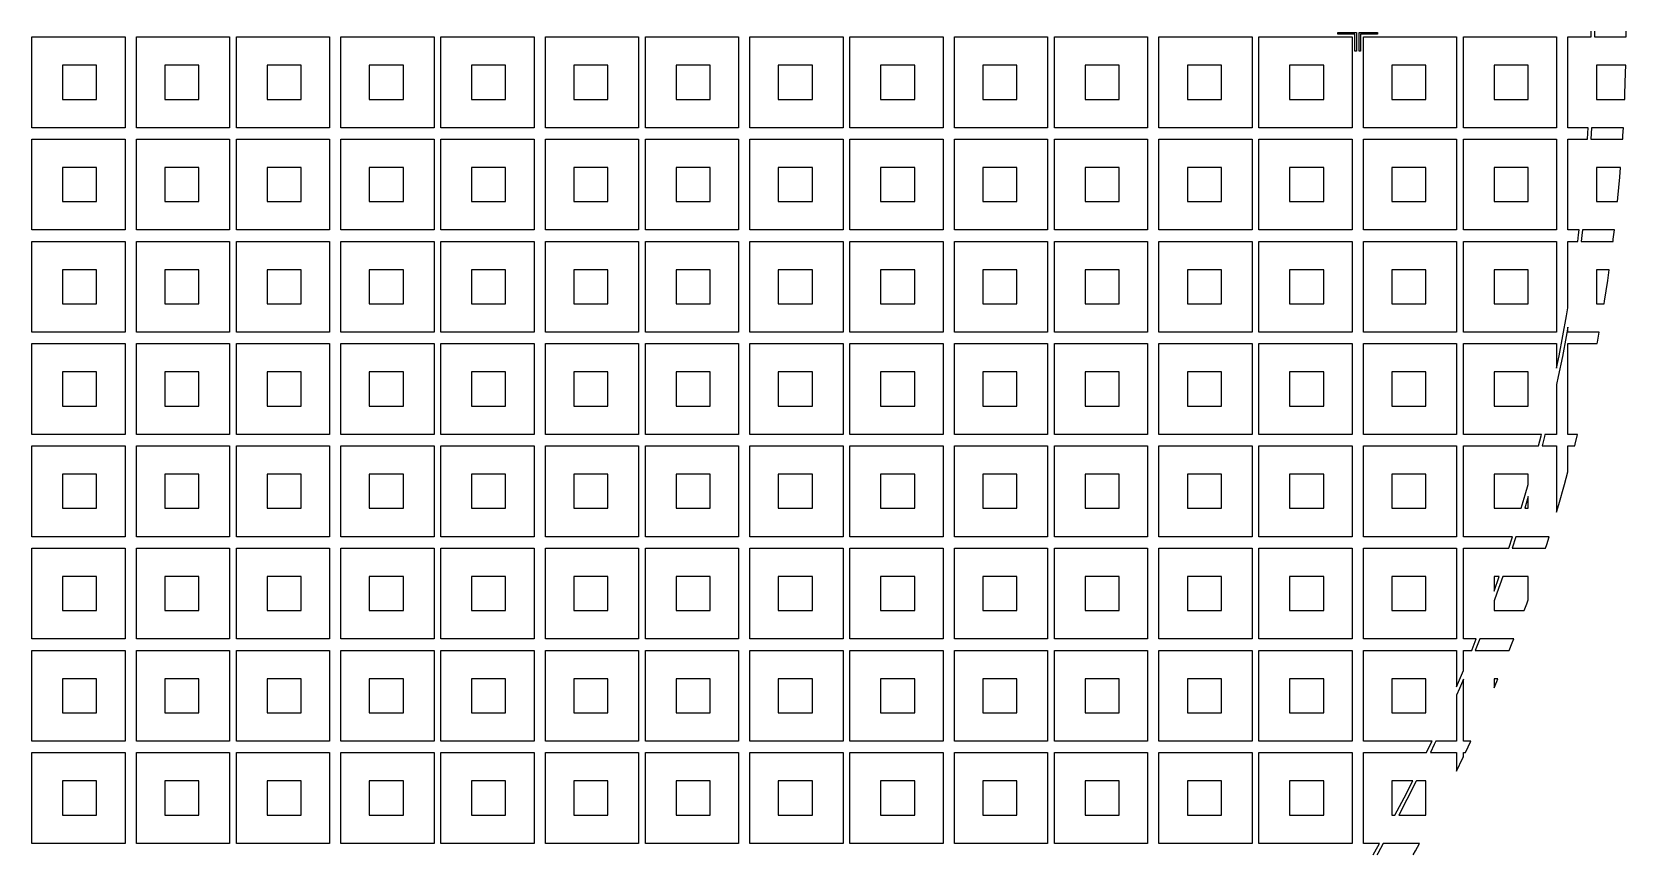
# Model space of a CAD drawing. Extents: x 40 to 187, y -3 to 150.
# Drawn here: x 115.2 to 186.9, y 36.6 to 73.6 of the extents above; entities that cross this region are included whole.
import ezdxf

# ---------------------------------------------------------------- set-up
doc = ezdxf.new("R2010")
doc.units = 0

msp = doc.modelspace()

# ---------------------------------------------------------------- linework, layer by layer
for p, q in [((115.196, 69.2811), (115.196, 73.3715)), ((115.196, 73.3715), (119.389, 73.3715)), ((119.389, 73.3715), (119.389, 69.2811)), ((119.9, 69.2811), (119.9, 73.3715)), ((119.9, 73.3715), (124.093, 73.3715)), ((124.093, 73.3715), (124.093, 69.2811)), ((124.399, 69.2811), (124.399, 73.3715)), ((124.399, 73.3715), (128.592, 73.3715)), ((128.592, 73.3715), (128.592, 69.2811)), ((129.103, 69.2811), (129.103, 73.3715)), ((129.103, 73.3715), (133.296, 73.3715)), ((133.296, 73.3715), (133.296, 69.2811)), ((133.603, 69.2811), (133.603, 73.3715)), ((133.603, 73.3715), (137.795, 73.3715)), ((137.795, 73.3715), (137.795, 69.2811)), ((138.307, 69.2811), (138.307, 73.3715)), ((138.307, 73.3715), (142.499, 73.3715)), ((142.499, 73.3715), (142.499, 69.2811)), ((142.806, 69.2811), (142.806, 73.3715)), ((142.806, 73.3715), (146.999, 73.3715)), ((146.999, 73.3715), (146.999, 69.2811)), ((147.51, 69.2811), (147.51, 73.3715)), ((147.51, 73.3715), (151.703, 73.3715)), ((151.703, 73.3715), (151.703, 69.2811)), ((152.009, 69.2811), (152.009, 73.3715)), ((152.009, 73.3715), (156.202, 73.3715)), ((156.202, 73.3715), (156.202, 69.2811)), ((156.713, 69.2811), (156.713, 73.3715)), ((156.713, 73.3715), (160.906, 73.3715)), ((160.906, 73.3715), (160.906, 69.2811)), ((161.213, 69.2811), (161.213, 73.3715)), ((161.213, 73.3715), (165.406, 73.3715)), ((165.406, 73.3715), (165.406, 69.2811)), ((165.917, 69.2811), (165.917, 73.3715)), ((165.917, 73.3715), (170.11, 73.3715)), ((170.11, 73.3715), (170.11, 69.2811)), ((170.416, 69.2811), (170.416, 73.3715)), ((170.416, 73.3715), (174.609, 73.3715)), ((173.97, 73.4994), (173.97, 73.5633)), ((173.97, 73.5633), (174.801, 73.5633)), ((174.737, 73.4994), (173.97, 73.4994)), ((174.609, 73.3715), (174.609, 69.2811)), ((174.737, 72.7324), (174.737, 73.4994)), ((174.801, 73.5633), (174.801, 72.7324)), ((174.928, 72.7324), (174.928, 73.5633)), ((174.928, 73.5633), (175.759, 73.5633)), ((175.759, 73.4994), (174.992, 73.4994)), ((174.992, 73.4994), (174.992, 72.7324)), ((175.12, 69.2811), (175.12, 73.3715)), ((175.12, 73.3715), (179.313, 73.3715)), ((175.759, 73.5633), (175.759, 73.4994)), ((179.313, 73.3715), (179.313, 69.2811)), ((179.62, 69.2811), (179.62, 73.3715)), ((179.62, 73.3715), (183.812, 73.3715)), ((183.812, 73.3715), (183.812, 69.2811)), ((184.324, 69.2811), (184.324, 73.3715)), ((184.324, 73.3715), (185.364, 73.3715)), ((185.364, 73.3715), (185.366, 73.6272)), ((185.516, 73.6272), (185.514, 73.3715)), ((185.514, 73.3715), (186.939, 73.3715)), ((186.939, 73.3715), (186.941, 73.6272)), ((174.801, 72.7324), (174.737, 72.7324)), ((174.992, 72.7324), (174.928, 72.7324)), ((118.11, 72.0933), (116.576, 72.0933)), ((116.576, 72.0933), (116.576, 70.5594)), ((118.11, 70.5594), (118.11, 72.0933)), ((122.712, 72.0933), (121.178, 72.0933)), ((121.178, 72.0933), (121.178, 70.5594)), ((122.712, 70.5594), (122.712, 72.0933)), ((127.314, 72.0933), (125.78, 72.0933)), ((125.78, 72.0933), (125.78, 70.5594)), ((127.314, 70.5594), (127.314, 72.0933)), ((131.915, 72.0933), (130.381, 72.0933)), ((130.381, 72.0933), (130.381, 70.5594)), ((131.915, 70.5594), (131.915, 72.0933)), ((136.517, 72.0933), (134.983, 72.0933)), ((134.983, 72.0933), (134.983, 70.5594)), ((136.517, 70.5594), (136.517, 72.0933)), ((141.119, 72.0933), (139.585, 72.0933)), ((139.585, 72.0933), (139.585, 70.5594)), ((141.119, 70.5594), (141.119, 72.0933)), ((145.72, 72.0933), (144.187, 72.0933)), ((144.187, 72.0933), (144.187, 70.5594)), ((145.72, 70.5594), (145.72, 72.0933)), ((150.322, 72.0933), (148.788, 72.0933)), ((148.788, 72.0933), (148.788, 70.5594)), ((150.322, 70.5594), (150.322, 72.0933)), ((154.924, 72.0933), (153.39, 72.0933)), ((153.39, 72.0933), (153.39, 70.5594)), ((154.924, 70.5594), (154.924, 72.0933)), ((159.526, 72.0933), (157.992, 72.0933)), ((157.992, 72.0933), (157.992, 70.5594)), ((159.526, 70.5594), (159.526, 72.0933)), ((164.127, 72.0933), (162.593, 72.0933)), ((162.593, 72.0933), (162.593, 70.5594)), ((164.127, 70.5594), (164.127, 72.0933)), ((168.729, 72.0933), (167.195, 72.0933)), ((167.195, 72.0933), (167.195, 70.5594)), ((168.729, 70.5594), (168.729, 72.0933)), ((173.331, 72.0933), (171.797, 72.0933)), ((171.797, 72.0933), (171.797, 70.5594)), ((173.331, 70.5594), (173.331, 72.0933)), ((177.932, 72.0933), (176.398, 72.0933)), ((176.398, 72.0933), (176.398, 70.5594)), ((177.932, 70.5594), (177.932, 72.0933)), ((182.534, 72.0933), (181, 72.0933)), ((181, 72.0933), (181, 70.5594)), ((182.534, 70.5594), (182.534, 72.0933)), ((186.924, 72.0933), (185.602, 72.0933)), ((185.602, 72.0933), (185.602, 70.5594)), ((186.889, 70.8114), (186.918, 71.7498)), ((186.918, 71.7498), (186.924, 72.0933)), ((116.576, 70.5594), (118.11, 70.5594)), ((121.178, 70.5594), (122.712, 70.5594)), ((125.78, 70.5594), (127.314, 70.5594)), ((130.381, 70.5594), (131.915, 70.5594)), ((134.983, 70.5594), (136.517, 70.5594)), ((139.585, 70.5594), (141.119, 70.5594)), ((144.187, 70.5594), (145.72, 70.5594)), ((148.788, 70.5594), (150.322, 70.5594)), ((153.39, 70.5594), (154.924, 70.5594)), ((157.992, 70.5594), (159.526, 70.5594)), ((162.593, 70.5594), (164.127, 70.5594)), ((167.195, 70.5594), (168.729, 70.5594)), ((171.797, 70.5594), (173.331, 70.5594)), ((176.398, 70.5594), (177.932, 70.5594)), ((181, 70.5594), (182.534, 70.5594)), ((185.602, 70.5594), (186.878, 70.5594)), ((186.878, 70.5594), (186.889, 70.8114)), ((119.389, 69.2811), (115.196, 69.2811)), ((124.093, 69.2811), (119.9, 69.2811)), ((128.592, 69.2811), (124.399, 69.2811)), ((133.296, 69.2811), (129.103, 69.2811)), ((137.795, 69.2811), (133.603, 69.2811)), ((142.499, 69.2811), (138.307, 69.2811)), ((146.999, 69.2811), (142.806, 69.2811)), ((151.703, 69.2811), (147.51, 69.2811)), ((156.202, 69.2811), (152.009, 69.2811)), ((160.906, 69.2811), (156.713, 69.2811)), ((165.406, 69.2811), (161.213, 69.2811)), ((170.11, 69.2811), (165.917, 69.2811)), ((174.609, 69.2811), (170.416, 69.2811)), ((179.313, 69.2811), (175.12, 69.2811)), ((183.812, 69.2811), (179.62, 69.2811)), ((185.239, 69.2811), (184.324, 69.2811)), ((185.207, 68.7698), (185.225, 69.0327)), ((185.225, 69.0327), (185.239, 69.2811)), ((185.375, 69.0235), (185.357, 68.7698)), ((185.389, 69.2811), (185.375, 69.0235)), ((186.816, 69.2811), (185.389, 69.2811)), ((186.786, 68.7698), (186.797, 68.9362)), ((186.797, 68.9362), (186.816, 69.2811)), ((115.196, 64.6794), (115.196, 68.7698)), ((115.196, 68.7698), (119.389, 68.7698)), ((119.389, 68.7698), (119.389, 64.6794)), ((119.9, 64.6794), (119.9, 68.7698)), ((119.9, 68.7698), (124.093, 68.7698)), ((124.093, 68.7698), (124.093, 64.6794)), ((124.399, 64.6794), (124.399, 68.7698)), ((124.399, 68.7698), (128.592, 68.7698)), ((128.592, 68.7698), (128.592, 64.6794)), ((129.103, 64.6794), (129.103, 68.7698)), ((129.103, 68.7698), (133.296, 68.7698)), ((133.296, 68.7698), (133.296, 64.6794)), ((133.603, 64.6794), (133.603, 68.7698)), ((133.603, 68.7698), (137.795, 68.7698)), ((137.795, 68.7698), (137.795, 64.6794)), ((138.307, 64.6794), (138.307, 68.7698)), ((138.307, 68.7698), (142.499, 68.7698)), ((142.499, 68.7698), (142.499, 64.6794)), ((142.806, 64.6794), (142.806, 68.7698)), ((142.806, 68.7698), (146.999, 68.7698)), ((146.999, 68.7698), (146.999, 64.6794)), ((147.51, 64.6794), (147.51, 68.7698)), ((147.51, 68.7698), (151.703, 68.7698)), ((151.703, 68.7698), (151.703, 64.6794)), ((152.009, 64.6794), (152.009, 68.7698)), ((152.009, 68.7698), (156.202, 68.7698)), ((156.202, 68.7698), (156.202, 64.6794)), ((156.713, 64.6794), (156.713, 68.7698)), ((156.713, 68.7698), (160.906, 68.7698)), ((160.906, 68.7698), (160.906, 64.6794)), ((161.213, 64.6794), (161.213, 68.7698)), ((161.213, 68.7698), (165.406, 68.7698)), ((165.406, 68.7698), (165.406, 64.6794)), ((165.917, 64.6794), (165.917, 68.7698)), ((165.917, 68.7698), (170.11, 68.7698)), ((170.11, 68.7698), (170.11, 64.6794)), ((170.416, 64.6794), (170.416, 68.7698)), ((170.416, 68.7698), (174.609, 68.7698)), ((174.609, 68.7698), (174.609, 64.6794)), ((175.12, 64.6794), (175.12, 68.7698)), ((175.12, 68.7698), (179.313, 68.7698)), ((179.313, 68.7698), (179.313, 64.6794)), ((179.62, 64.6794), (179.62, 68.7698)), ((179.62, 68.7698), (183.812, 68.7698)), ((183.812, 68.7698), (183.812, 64.6794)), ((184.324, 64.6794), (184.324, 68.7698)), ((184.324, 68.7698), (185.207, 68.7698)), ((185.357, 68.7698), (186.786, 68.7698)), ((118.11, 67.4916), (116.576, 67.4916)), ((116.576, 67.4916), (116.576, 65.9577)), ((118.11, 65.9577), (118.11, 67.4916)), ((122.712, 67.4916), (121.178, 67.4916)), ((121.178, 67.4916), (121.178, 65.9577)), ((122.712, 65.9577), (122.712, 67.4916)), ((127.314, 67.4916), (125.78, 67.4916)), ((125.78, 67.4916), (125.78, 65.9577)), ((127.314, 65.9577), (127.314, 67.4916)), ((131.915, 67.4916), (130.381, 67.4916)), ((130.381, 67.4916), (130.381, 65.9577)), ((131.915, 65.9577), (131.915, 67.4916)), ((136.517, 67.4916), (134.983, 67.4916)), ((134.983, 67.4916), (134.983, 65.9577)), ((136.517, 65.9577), (136.517, 67.4916)), ((141.119, 67.4916), (139.585, 67.4916)), ((139.585, 67.4916), (139.585, 65.9577)), ((141.119, 65.9577), (141.119, 67.4916)), ((145.72, 67.4916), (144.187, 67.4916)), ((144.187, 67.4916), (144.187, 65.9577)), ((145.72, 65.9577), (145.72, 67.4916)), ((150.322, 67.4916), (148.788, 67.4916)), ((148.788, 67.4916), (148.788, 65.9577)), ((150.322, 65.9577), (150.322, 67.4916)), ((154.924, 67.4916), (153.39, 67.4916)), ((153.39, 67.4916), (153.39, 65.9577)), ((154.924, 65.9577), (154.924, 67.4916)), ((159.526, 67.4916), (157.992, 67.4916)), ((157.992, 67.4916), (157.992, 65.9577)), ((159.526, 65.9577), (159.526, 67.4916)), ((164.127, 67.4916), (162.593, 67.4916)), ((162.593, 67.4916), (162.593, 65.9577)), ((164.127, 65.9577), (164.127, 67.4916)), ((168.729, 67.4916), (167.195, 67.4916)), ((167.195, 67.4916), (167.195, 65.9577)), ((168.729, 65.9577), (168.729, 67.4916)), ((173.331, 67.4916), (171.797, 67.4916)), ((171.797, 67.4916), (171.797, 65.9577)), ((173.331, 65.9577), (173.331, 67.4916)), ((177.932, 67.4916), (176.398, 67.4916)), ((176.398, 67.4916), (176.398, 65.9577)), ((177.932, 65.9577), (177.932, 67.4916)), ((182.534, 67.4916), (181, 67.4916)), ((181, 67.4916), (181, 65.9577)), ((182.534, 65.9577), (182.534, 67.4916)), ((186.693, 67.4916), (185.602, 67.4916)), ((185.602, 67.4916), (185.602, 65.9577)), ((186.659, 67.0637), (186.693, 67.4916)), ((186.572, 66.1289), (186.659, 67.0637)), ((186.554, 65.9577), (186.572, 66.1289)), ((116.576, 65.9577), (118.11, 65.9577)), ((121.178, 65.9577), (122.712, 65.9577)), ((125.78, 65.9577), (127.314, 65.9577)), ((130.381, 65.9577), (131.915, 65.9577)), ((134.983, 65.9577), (136.517, 65.9577)), ((139.585, 65.9577), (141.119, 65.9577)), ((144.187, 65.9577), (145.72, 65.9577)), ((148.788, 65.9577), (150.322, 65.9577)), ((153.39, 65.9577), (154.924, 65.9577)), ((157.992, 65.9577), (159.526, 65.9577)), ((162.593, 65.9577), (164.127, 65.9577)), ((167.195, 65.9577), (168.729, 65.9577)), ((171.797, 65.9577), (173.331, 65.9577)), ((176.398, 65.9577), (177.932, 65.9577)), ((181, 65.9577), (182.534, 65.9577)), ((185.602, 65.9577), (186.554, 65.9577)), ((119.389, 64.6794), (115.196, 64.6794)), ((124.093, 64.6794), (119.9, 64.6794)), ((128.592, 64.6794), (124.399, 64.6794)), ((133.296, 64.6794), (129.103, 64.6794)), ((137.795, 64.6794), (133.603, 64.6794)), ((142.499, 64.6794), (138.307, 64.6794)), ((146.999, 64.6794), (142.806, 64.6794)), ((151.703, 64.6794), (147.51, 64.6794)), ((156.202, 64.6794), (152.009, 64.6794)), ((160.906, 64.6794), (156.713, 64.6794)), ((165.406, 64.6794), (161.213, 64.6794)), ((170.11, 64.6794), (165.917, 64.6794)), ((174.609, 64.6794), (170.416, 64.6794)), ((179.313, 64.6794), (175.12, 64.6794)), ((183.812, 64.6794), (179.62, 64.6794)), ((184.829, 64.6794), (184.324, 64.6794)), ((184.802, 64.4556), (184.829, 64.6794)), ((184.98, 64.6794), (184.951, 64.4372)), ((186.414, 64.6794), (184.98, 64.6794)), ((186.365, 64.2628), (186.414, 64.6794)), ((115.196, 60.0777), (115.196, 64.1681)), ((115.196, 64.1681), (119.389, 64.1681)), ((119.389, 64.1681), (119.389, 60.0777)), ((119.9, 60.0777), (119.9, 64.1681)), ((119.9, 64.1681), (124.093, 64.1681)), ((124.093, 64.1681), (124.093, 60.0777)), ((124.399, 60.0777), (124.399, 64.1681)), ((124.399, 64.1681), (128.592, 64.1681)), ((128.592, 64.1681), (128.592, 60.0777)), ((129.103, 60.0777), (129.103, 64.1681)), ((129.103, 64.1681), (133.296, 64.1681)), ((133.296, 64.1681), (133.296, 60.0777)), ((133.603, 60.0777), (133.603, 64.1681)), ((133.603, 64.1681), (137.795, 64.1681)), ((137.795, 64.1681), (137.795, 60.0777)), ((138.307, 60.0777), (138.307, 64.1681)), ((138.307, 64.1681), (142.499, 64.1681)), ((142.499, 64.1681), (142.499, 60.0777)), ((142.806, 60.0777), (142.806, 64.1681)), ((142.806, 64.1681), (146.999, 64.1681)), ((146.999, 64.1681), (146.999, 60.0777)), ((147.51, 60.0777), (147.51, 64.1681)), ((147.51, 64.1681), (151.703, 64.1681)), ((151.703, 64.1681), (151.703, 60.0777)), ((152.009, 60.0777), (152.009, 64.1681)), ((152.009, 64.1681), (156.202, 64.1681)), ((156.202, 64.1681), (156.202, 60.0777)), ((156.713, 60.0777), (156.713, 64.1681)), ((156.713, 64.1681), (160.906, 64.1681)), ((160.906, 64.1681), (160.906, 60.0777)), ((161.213, 60.0777), (161.213, 64.1681)), ((161.213, 64.1681), (165.406, 64.1681)), ((165.406, 64.1681), (165.406, 60.0777)), ((165.917, 60.0777), (165.917, 64.1681)), ((165.917, 64.1681), (170.11, 64.1681)), ((170.11, 64.1681), (170.11, 60.0777)), ((170.416, 60.0777), (170.416, 64.1681)), ((170.416, 64.1681), (174.609, 64.1681)), ((174.609, 64.1681), (174.609, 60.0777)), ((175.12, 60.0777), (175.12, 64.1681)), ((175.12, 64.1681), (179.313, 64.1681)), ((179.313, 64.1681), (179.313, 60.0777)), ((179.62, 60.0777), (179.62, 64.1681)), ((179.62, 64.1681), (183.812, 64.1681)), ((183.812, 64.1681), (183.812, 60.0777)), ((184.324, 61.1822), (184.324, 64.1681)), ((184.324, 64.1681), (184.765, 64.1681)), ((184.765, 64.1681), (184.802, 64.4556)), ((184.951, 64.4372), (184.916, 64.1681)), ((184.916, 64.1681), (186.353, 64.1681)), ((186.353, 64.1681), (186.365, 64.2628)), ((118.11, 62.8899), (116.576, 62.8899)), ((116.576, 62.8899), (116.576, 61.356)), ((118.11, 61.356), (118.11, 62.8899)), ((122.712, 62.8899), (121.178, 62.8899)), ((121.178, 62.8899), (121.178, 61.356)), ((122.712, 61.356), (122.712, 62.8899)), ((127.314, 62.8899), (125.78, 62.8899)), ((125.78, 62.8899), (125.78, 61.356)), ((127.314, 61.356), (127.314, 62.8899)), ((131.915, 62.8899), (130.381, 62.8899)), ((130.381, 62.8899), (130.381, 61.356)), ((131.915, 61.356), (131.915, 62.8899)), ((136.517, 62.8899), (134.983, 62.8899)), ((134.983, 62.8899), (134.983, 61.356)), ((136.517, 61.356), (136.517, 62.8899)), ((141.119, 62.8899), (139.585, 62.8899)), ((139.585, 62.8899), (139.585, 61.356)), ((141.119, 61.356), (141.119, 62.8899)), ((145.72, 62.8899), (144.187, 62.8899)), ((144.187, 62.8899), (144.187, 61.356)), ((145.72, 61.356), (145.72, 62.8899)), ((150.322, 62.8899), (148.788, 62.8899)), ((148.788, 62.8899), (148.788, 61.356)), ((150.322, 61.356), (150.322, 62.8899)), ((154.924, 62.8899), (153.39, 62.8899)), ((153.39, 62.8899), (153.39, 61.356)), ((154.924, 61.356), (154.924, 62.8899)), ((159.526, 62.8899), (157.992, 62.8899)), ((157.992, 62.8899), (157.992, 61.356)), ((159.526, 61.356), (159.526, 62.8899)), ((164.127, 62.8899), (162.593, 62.8899)), ((162.593, 62.8899), (162.593, 61.356)), ((164.127, 61.356), (164.127, 62.8899)), ((168.729, 62.8899), (167.195, 62.8899)), ((167.195, 62.8899), (167.195, 61.356)), ((168.729, 61.356), (168.729, 62.8899)), ((173.331, 62.8899), (171.797, 62.8899)), ((171.797, 62.8899), (171.797, 61.356)), ((173.331, 61.356), (173.331, 62.8899)), ((177.932, 62.8899), (176.398, 62.8899)), ((176.398, 62.8899), (176.398, 61.356)), ((177.932, 61.356), (177.932, 62.8899)), ((182.534, 62.8899), (181, 62.8899)), ((181, 62.8899), (181, 61.356)), ((182.534, 61.356), (182.534, 62.8899)), ((186.182, 62.8899), (185.602, 62.8899)), ((185.602, 62.8899), (185.602, 61.356)), ((186.113, 62.4023), (186.182, 62.8899)), ((185.969, 61.4746), (186.113, 62.4023)), ((116.576, 61.356), (118.11, 61.356)), ((121.178, 61.356), (122.712, 61.356)), ((125.78, 61.356), (127.314, 61.356)), ((130.381, 61.356), (131.915, 61.356)), ((134.983, 61.356), (136.517, 61.356)), ((139.585, 61.356), (141.119, 61.356)), ((144.187, 61.356), (145.72, 61.356)), ((148.788, 61.356), (150.322, 61.356)), ((153.39, 61.356), (154.924, 61.356)), ((157.992, 61.356), (159.526, 61.356)), ((162.593, 61.356), (164.127, 61.356)), ((167.195, 61.356), (168.729, 61.356)), ((171.797, 61.356), (173.331, 61.356)), ((176.398, 61.356), (177.932, 61.356)), ((181, 61.356), (182.534, 61.356)), ((184.263, 60.8179), (184.324, 61.1822)), ((185.602, 61.356), (185.95, 61.356)), ((185.95, 61.356), (185.969, 61.4746)), ((184.1, 59.9129), (184.263, 60.8179)), ((184.324, 60.3092), (184.247, 59.8855)), ((184.324, 60.0777), (184.324, 60.3092)), ((119.389, 60.0777), (115.196, 60.0777)), ((115.196, 55.476), (115.196, 59.5664)), ((115.196, 59.5664), (119.389, 59.5664)), ((119.389, 59.5664), (119.389, 55.476)), ((124.093, 60.0777), (119.9, 60.0777)), ((119.9, 55.476), (119.9, 59.5664)), ((119.9, 59.5664), (124.093, 59.5664)), ((124.093, 59.5664), (124.093, 55.476)), ((128.592, 60.0777), (124.399, 60.0777)), ((124.399, 55.476), (124.399, 59.5664)), ((124.399, 59.5664), (128.592, 59.5664)), ((128.592, 59.5664), (128.592, 55.476)), ((133.296, 60.0777), (129.103, 60.0777)), ((129.103, 55.476), (129.103, 59.5664)), ((129.103, 59.5664), (133.296, 59.5664)), ((133.296, 59.5664), (133.296, 55.476)), ((137.795, 60.0777), (133.603, 60.0777)), ((133.603, 55.476), (133.603, 59.5664)), ((133.603, 59.5664), (137.795, 59.5664)), ((137.795, 59.5664), (137.795, 55.476)), ((142.499, 60.0777), (138.307, 60.0777)), ((138.307, 55.476), (138.307, 59.5664)), ((138.307, 59.5664), (142.499, 59.5664)), ((142.499, 59.5664), (142.499, 55.476)), ((146.999, 60.0777), (142.806, 60.0777)), ((142.806, 55.476), (142.806, 59.5664)), ((142.806, 59.5664), (146.999, 59.5664)), ((146.999, 59.5664), (146.999, 55.476)), ((151.703, 60.0777), (147.51, 60.0777)), ((147.51, 55.476), (147.51, 59.5664)), ((147.51, 59.5664), (151.703, 59.5664)), ((151.703, 59.5664), (151.703, 55.476)), ((156.202, 60.0777), (152.009, 60.0777)), ((152.009, 55.476), (152.009, 59.5664)), ((152.009, 59.5664), (156.202, 59.5664)), ((156.202, 59.5664), (156.202, 55.476)), ((160.906, 60.0777), (156.713, 60.0777)), ((156.713, 55.476), (156.713, 59.5664)), ((156.713, 59.5664), (160.906, 59.5664)), ((160.906, 59.5664), (160.906, 55.476)), ((165.406, 60.0777), (161.213, 60.0777)), ((161.213, 55.476), (161.213, 59.5664)), ((161.213, 59.5664), (165.406, 59.5664)), ((165.406, 59.5664), (165.406, 55.476)), ((170.11, 60.0777), (165.917, 60.0777)), ((165.917, 55.476), (165.917, 59.5664)), ((165.917, 59.5664), (170.11, 59.5664)), ((170.11, 59.5664), (170.11, 55.476)), ((174.609, 60.0777), (170.416, 60.0777)), ((170.416, 55.476), (170.416, 59.5664)), ((170.416, 59.5664), (174.609, 59.5664)), ((174.609, 59.5664), (174.609, 55.476)), ((179.313, 60.0777), (175.12, 60.0777)), ((175.12, 55.476), (175.12, 59.5664)), ((175.12, 59.5664), (179.313, 59.5664)), ((179.313, 59.5664), (179.313, 55.476)), ((183.812, 60.0777), (179.62, 60.0777)), ((179.62, 55.476), (179.62, 59.5664)), ((179.62, 59.5664), (183.812, 59.5664)), ((183.812, 59.5664), (183.812, 58.4558)), ((183.926, 59.0101), (184.1, 59.9129)), ((184.247, 59.8855), (184.073, 58.9808)), ((185.73, 60.0777), (184.324, 60.0777)), ((184.324, 55.476), (184.324, 59.5664)), ((184.324, 59.5664), (185.637, 59.5664)), ((185.637, 59.5664), (185.648, 59.6246)), ((185.648, 59.6246), (185.73, 60.0777)), ((183.812, 58.4558), (183.926, 59.0101)), ((184.073, 58.9808), (183.888, 58.0783)), ((118.11, 58.2882), (116.576, 58.2882)), ((116.576, 58.2882), (116.576, 56.7543)), ((118.11, 56.7543), (118.11, 58.2882)), ((122.712, 58.2882), (121.178, 58.2882)), ((121.178, 58.2882), (121.178, 56.7543)), ((122.712, 56.7543), (122.712, 58.2882)), ((127.314, 58.2882), (125.78, 58.2882)), ((125.78, 58.2882), (125.78, 56.7543)), ((127.314, 56.7543), (127.314, 58.2882)), ((131.915, 58.2882), (130.381, 58.2882)), ((130.381, 58.2882), (130.381, 56.7543)), ((131.915, 56.7543), (131.915, 58.2882)), ((136.517, 58.2882), (134.983, 58.2882)), ((134.983, 58.2882), (134.983, 56.7543)), ((136.517, 56.7543), (136.517, 58.2882)), ((141.119, 58.2882), (139.585, 58.2882)), ((139.585, 58.2882), (139.585, 56.7543)), ((141.119, 56.7543), (141.119, 58.2882)), ((145.72, 58.2882), (144.187, 58.2882)), ((144.187, 58.2882), (144.187, 56.7543)), ((145.72, 56.7543), (145.72, 58.2882)), ((150.322, 58.2882), (148.788, 58.2882)), ((148.788, 58.2882), (148.788, 56.7543)), ((150.322, 56.7543), (150.322, 58.2882)), ((154.924, 58.2882), (153.39, 58.2882)), ((153.39, 58.2882), (153.39, 56.7543)), ((154.924, 56.7543), (154.924, 58.2882)), ((159.526, 58.2882), (157.992, 58.2882)), ((157.992, 58.2882), (157.992, 56.7543)), ((159.526, 56.7543), (159.526, 58.2882)), ((164.127, 58.2882), (162.593, 58.2882)), ((162.593, 58.2882), (162.593, 56.7543)), ((164.127, 56.7543), (164.127, 58.2882)), ((168.729, 58.2882), (167.195, 58.2882)), ((167.195, 58.2882), (167.195, 56.7543)), ((168.729, 56.7543), (168.729, 58.2882)), ((173.331, 58.2882), (171.797, 58.2882)), ((171.797, 58.2882), (171.797, 56.7543)), ((173.331, 56.7543), (173.331, 58.2882)), ((177.932, 58.2882), (176.398, 58.2882)), ((176.398, 58.2882), (176.398, 56.7543)), ((177.932, 56.7543), (177.932, 58.2882)), ((182.534, 58.2882), (181, 58.2882)), ((181, 58.2882), (181, 56.7543)), ((182.534, 56.7543), (182.534, 58.2882)), ((183.888, 58.0783), (183.812, 57.7316)), ((183.812, 57.7316), (183.812, 55.476)), ((116.576, 56.7543), (118.11, 56.7543)), ((121.178, 56.7543), (122.712, 56.7543)), ((125.78, 56.7543), (127.314, 56.7543)), ((130.381, 56.7543), (131.915, 56.7543)), ((134.983, 56.7543), (136.517, 56.7543)), ((139.585, 56.7543), (141.119, 56.7543)), ((144.187, 56.7543), (145.72, 56.7543)), ((148.788, 56.7543), (150.322, 56.7543)), ((153.39, 56.7543), (154.924, 56.7543)), ((157.992, 56.7543), (159.526, 56.7543)), ((162.593, 56.7543), (164.127, 56.7543)), ((167.195, 56.7543), (168.729, 56.7543)), ((171.797, 56.7543), (173.331, 56.7543)), ((176.398, 56.7543), (177.932, 56.7543)), ((181, 56.7543), (182.534, 56.7543)), ((119.389, 55.476), (115.196, 55.476)), ((124.093, 55.476), (119.9, 55.476)), ((128.592, 55.476), (124.399, 55.476)), ((133.296, 55.476), (129.103, 55.476)), ((137.795, 55.476), (133.603, 55.476)), ((142.499, 55.476), (138.307, 55.476)), ((146.999, 55.476), (142.806, 55.476)), ((151.703, 55.476), (147.51, 55.476)), ((156.202, 55.476), (152.009, 55.476)), ((160.906, 55.476), (156.713, 55.476)), ((165.406, 55.476), (161.213, 55.476)), ((170.11, 55.476), (165.917, 55.476)), ((174.609, 55.476), (170.416, 55.476)), ((179.313, 55.476), (175.12, 55.476)), ((183.134, 55.476), (179.62, 55.476)), ((183.003, 54.9647), (183.12, 55.4219)), ((183.12, 55.4219), (183.134, 55.476)), ((183.266, 55.3855), (183.158, 54.9647)), ((183.288, 55.476), (183.266, 55.3855)), ((183.812, 55.476), (183.288, 55.476)), ((184.755, 55.476), (184.324, 55.476)), ((184.648, 55.0392), (184.755, 55.476)), ((115.196, 50.8743), (115.196, 54.9647)), ((115.196, 54.9647), (119.389, 54.9647)), ((119.389, 54.9647), (119.389, 50.8743)), ((119.9, 50.8743), (119.9, 54.9647)), ((119.9, 54.9647), (124.093, 54.9647)), ((124.093, 54.9647), (124.093, 50.8743)), ((124.399, 50.8743), (124.399, 54.9647)), ((124.399, 54.9647), (128.592, 54.9647)), ((128.592, 54.9647), (128.592, 50.8743)), ((129.103, 50.8743), (129.103, 54.9647)), ((129.103, 54.9647), (133.296, 54.9647)), ((133.296, 54.9647), (133.296, 50.8743)), ((133.603, 50.8743), (133.603, 54.9647)), ((133.603, 54.9647), (137.795, 54.9647)), ((137.795, 54.9647), (137.795, 50.8743)), ((138.307, 50.8743), (138.307, 54.9647)), ((138.307, 54.9647), (142.499, 54.9647)), ((142.499, 54.9647), (142.499, 50.8743)), ((142.806, 50.8743), (142.806, 54.9647)), ((142.806, 54.9647), (146.999, 54.9647)), ((146.999, 54.9647), (146.999, 50.8743)), ((147.51, 50.8743), (147.51, 54.9647)), ((147.51, 54.9647), (151.703, 54.9647)), ((151.703, 54.9647), (151.703, 50.8743)), ((152.009, 50.8743), (152.009, 54.9647)), ((152.009, 54.9647), (156.202, 54.9647)), ((156.202, 54.9647), (156.202, 50.8743)), ((156.713, 50.8743), (156.713, 54.9647)), ((156.713, 54.9647), (160.906, 54.9647)), ((160.906, 54.9647), (160.906, 50.8743)), ((161.213, 50.8743), (161.213, 54.9647)), ((161.213, 54.9647), (165.406, 54.9647)), ((165.406, 54.9647), (165.406, 50.8743)), ((165.917, 50.8743), (165.917, 54.9647)), ((165.917, 54.9647), (170.11, 54.9647)), ((170.11, 54.9647), (170.11, 50.8743)), ((170.416, 50.8743), (170.416, 54.9647)), ((170.416, 54.9647), (174.609, 54.9647)), ((174.609, 54.9647), (174.609, 50.8743)), ((175.12, 50.8743), (175.12, 54.9647)), ((175.12, 54.9647), (179.313, 54.9647)), ((179.313, 54.9647), (179.313, 50.8743)), ((179.62, 50.8743), (179.62, 54.9647)), ((179.62, 54.9647), (183.003, 54.9647)), ((183.158, 54.9647), (183.812, 54.9647)), ((183.812, 54.9647), (183.812, 51.9787)), ((184.324, 53.7937), (184.324, 54.9647)), ((184.324, 54.9647), (184.629, 54.9647)), ((184.629, 54.9647), (184.648, 55.0392)), ((118.11, 53.6865), (116.576, 53.6865)), ((116.576, 53.6865), (116.576, 52.1526)), ((118.11, 52.1526), (118.11, 53.6865)), ((122.712, 53.6865), (121.178, 53.6865)), ((121.178, 53.6865), (121.178, 52.1526)), ((122.712, 52.1526), (122.712, 53.6865)), ((127.314, 53.6865), (125.78, 53.6865)), ((125.78, 53.6865), (125.78, 52.1526)), ((127.314, 52.1526), (127.314, 53.6865)), ((131.915, 53.6865), (130.381, 53.6865)), ((130.381, 53.6865), (130.381, 52.1526)), ((131.915, 52.1526), (131.915, 53.6865)), ((136.517, 53.6865), (134.983, 53.6865)), ((134.983, 53.6865), (134.983, 52.1526)), ((136.517, 52.1526), (136.517, 53.6865)), ((141.119, 53.6865), (139.585, 53.6865)), ((139.585, 53.6865), (139.585, 52.1526)), ((141.119, 52.1526), (141.119, 53.6865)), ((145.72, 53.6865), (144.187, 53.6865)), ((144.187, 53.6865), (144.187, 52.1526)), ((145.72, 52.1526), (145.72, 53.6865)), ((150.322, 53.6865), (148.788, 53.6865)), ((148.788, 53.6865), (148.788, 52.1526)), ((150.322, 52.1526), (150.322, 53.6865)), ((154.924, 53.6865), (153.39, 53.6865)), ((153.39, 53.6865), (153.39, 52.1526)), ((154.924, 52.1526), (154.924, 53.6865)), ((159.526, 53.6865), (157.992, 53.6865)), ((157.992, 53.6865), (157.992, 52.1526)), ((159.526, 52.1526), (159.526, 53.6865)), ((164.127, 53.6865), (162.593, 53.6865)), ((162.593, 53.6865), (162.593, 52.1526)), ((164.127, 52.1526), (164.127, 53.6865)), ((168.729, 53.6865), (167.195, 53.6865)), ((167.195, 53.6865), (167.195, 52.1526)), ((168.729, 52.1526), (168.729, 53.6865)), ((173.331, 53.6865), (171.797, 53.6865)), ((171.797, 53.6865), (171.797, 52.1526)), ((173.331, 52.1526), (173.331, 53.6865)), ((177.932, 53.6865), (176.398, 53.6865)), ((176.398, 53.6865), (176.398, 52.1526)), ((177.932, 52.1526), (177.932, 53.6865)), ((182.534, 53.6865), (181, 53.6865)), ((181, 53.6865), (181, 52.1526)), ((182.401, 52.7591), (182.534, 53.2286)), ((182.534, 53.2286), (182.534, 53.6865)), ((183.914, 52.3204), (184.17, 53.2237)), ((184.17, 53.2237), (184.324, 53.7937)), ((182.221, 52.1526), (182.401, 52.7591)), ((182.534, 52.6801), (182.378, 52.1526)), ((182.534, 52.1526), (182.534, 52.6801)), ((116.576, 52.1526), (118.11, 52.1526)), ((121.178, 52.1526), (122.712, 52.1526)), ((125.78, 52.1526), (127.314, 52.1526)), ((130.381, 52.1526), (131.915, 52.1526)), ((134.983, 52.1526), (136.517, 52.1526)), ((139.585, 52.1526), (141.119, 52.1526)), ((144.187, 52.1526), (145.72, 52.1526)), ((148.788, 52.1526), (150.322, 52.1526)), ((153.39, 52.1526), (154.924, 52.1526)), ((157.992, 52.1526), (159.526, 52.1526)), ((162.593, 52.1526), (164.127, 52.1526)), ((167.195, 52.1526), (168.729, 52.1526)), ((171.797, 52.1526), (173.331, 52.1526)), ((176.398, 52.1526), (177.932, 52.1526)), ((181, 52.1526), (182.221, 52.1526)), ((182.378, 52.1526), (182.534, 52.1526)), ((183.812, 51.9787), (183.914, 52.3204)), ((119.389, 50.8743), (115.196, 50.8743)), ((115.196, 46.2726), (115.196, 50.363)), ((115.196, 50.363), (119.389, 50.363)), ((119.389, 50.363), (119.389, 46.2726)), ((124.093, 50.8743), (119.9, 50.8743)), ((119.9, 46.2726), (119.9, 50.363)), ((119.9, 50.363), (124.093, 50.363)), ((124.093, 50.363), (124.093, 46.2726)), ((128.592, 50.8743), (124.399, 50.8743)), ((124.399, 46.2726), (124.399, 50.363)), ((124.399, 50.363), (128.592, 50.363)), ((128.592, 50.363), (128.592, 46.2726)), ((133.296, 50.8743), (129.103, 50.8743)), ((129.103, 46.2726), (129.103, 50.363)), ((129.103, 50.363), (133.296, 50.363)), ((133.296, 50.363), (133.296, 46.2726)), ((137.795, 50.8743), (133.603, 50.8743)), ((133.603, 46.2726), (133.603, 50.363)), ((133.603, 50.363), (137.795, 50.363)), ((137.795, 50.363), (137.795, 46.2726)), ((142.499, 50.8743), (138.307, 50.8743)), ((138.307, 46.2726), (138.307, 50.363)), ((138.307, 50.363), (142.499, 50.363)), ((142.499, 50.363), (142.499, 46.2726)), ((146.999, 50.8743), (142.806, 50.8743)), ((142.806, 46.2726), (142.806, 50.363)), ((142.806, 50.363), (146.999, 50.363)), ((146.999, 50.363), (146.999, 46.2726)), ((151.703, 50.8743), (147.51, 50.8743)), ((147.51, 46.2726), (147.51, 50.363)), ((147.51, 50.363), (151.703, 50.363)), ((151.703, 50.363), (151.703, 46.2726)), ((156.202, 50.8743), (152.009, 50.8743)), ((152.009, 46.2726), (152.009, 50.363)), ((152.009, 50.363), (156.202, 50.363)), ((156.202, 50.363), (156.202, 46.2726)), ((160.906, 50.8743), (156.713, 50.8743)), ((156.713, 46.2726), (156.713, 50.363)), ((156.713, 50.363), (160.906, 50.363)), ((160.906, 50.363), (160.906, 46.2726)), ((165.406, 50.8743), (161.213, 50.8743)), ((161.213, 46.2726), (161.213, 50.363)), ((161.213, 50.363), (165.406, 50.363)), ((165.406, 50.363), (165.406, 46.2726)), ((170.11, 50.8743), (165.917, 50.8743)), ((165.917, 46.2726), (165.917, 50.363)), ((165.917, 50.363), (170.11, 50.363)), ((170.11, 50.363), (170.11, 46.2726)), ((174.609, 50.8743), (170.416, 50.8743)), ((170.416, 46.2726), (170.416, 50.363)), ((170.416, 50.363), (174.609, 50.363)), ((174.609, 50.363), (174.609, 46.2726)), ((179.313, 50.8743), (175.12, 50.8743)), ((175.12, 46.2726), (175.12, 50.363)), ((175.12, 50.363), (179.313, 50.363)), ((179.313, 50.363), (179.313, 46.2726)), ((181.827, 50.8743), (179.62, 50.8743)), ((179.62, 46.2726), (179.62, 50.363)), ((179.62, 50.363), (181.661, 50.363)), ((181.661, 50.363), (181.827, 50.8743)), ((181.984, 50.8743), (181.819, 50.363)), ((181.819, 50.363), (183.317, 50.363)), ((183.477, 50.8743), (181.984, 50.8743)), ((183.317, 50.363), (183.369, 50.5237)), ((183.369, 50.5237), (183.477, 50.8743)), ((118.11, 49.0848), (116.576, 49.0848)), ((116.576, 49.0848), (116.576, 47.5509)), ((118.11, 47.5509), (118.11, 49.0848)), ((122.712, 49.0848), (121.178, 49.0848)), ((121.178, 49.0848), (121.178, 47.5509)), ((122.712, 47.5509), (122.712, 49.0848)), ((127.314, 49.0848), (125.78, 49.0848)), ((125.78, 49.0848), (125.78, 47.5509)), ((127.314, 47.5509), (127.314, 49.0848)), ((131.915, 49.0848), (130.381, 49.0848)), ((130.381, 49.0848), (130.381, 47.5509)), ((131.915, 47.5509), (131.915, 49.0848)), ((136.517, 49.0848), (134.983, 49.0848)), ((134.983, 49.0848), (134.983, 47.5509)), ((136.517, 47.5509), (136.517, 49.0848)), ((141.119, 49.0848), (139.585, 49.0848)), ((139.585, 49.0848), (139.585, 47.5509)), ((141.119, 47.5509), (141.119, 49.0848)), ((145.72, 49.0848), (144.187, 49.0848)), ((144.187, 49.0848), (144.187, 47.5509)), ((145.72, 47.5509), (145.72, 49.0848)), ((150.322, 49.0848), (148.788, 49.0848)), ((148.788, 49.0848), (148.788, 47.5509)), ((150.322, 47.5509), (150.322, 49.0848)), ((154.924, 49.0848), (153.39, 49.0848)), ((153.39, 49.0848), (153.39, 47.5509)), ((154.924, 47.5509), (154.924, 49.0848)), ((159.526, 49.0848), (157.992, 49.0848)), ((157.992, 49.0848), (157.992, 47.5509)), ((159.526, 47.5509), (159.526, 49.0848)), ((164.127, 49.0848), (162.593, 49.0848)), ((162.593, 49.0848), (162.593, 47.5509)), ((164.127, 47.5509), (164.127, 49.0848)), ((168.729, 49.0848), (167.195, 49.0848)), ((167.195, 49.0848), (167.195, 47.5509)), ((168.729, 47.5509), (168.729, 49.0848)), ((173.331, 49.0848), (171.797, 49.0848)), ((171.797, 49.0848), (171.797, 47.5509)), ((173.331, 47.5509), (173.331, 49.0848)), ((177.932, 49.0848), (176.398, 49.0848)), ((176.398, 49.0848), (176.398, 47.5509)), ((177.932, 47.5509), (177.932, 49.0848)), ((181.231, 49.0848), (181, 49.0848)), ((181, 49.0848), (181, 48.4263)), ((181, 48.4263), (181.231, 49.0848)), ((181.39, 49.0848), (181.127, 48.3352)), ((182.534, 49.0848), (181.39, 49.0848)), ((182.534, 48.0409), (182.534, 49.0848)), ((181.127, 48.3352), (181, 47.987)), ((116.576, 47.5509), (118.11, 47.5509)), ((121.178, 47.5509), (122.712, 47.5509)), ((125.78, 47.5509), (127.314, 47.5509)), ((130.381, 47.5509), (131.915, 47.5509)), ((134.983, 47.5509), (136.517, 47.5509)), ((139.585, 47.5509), (141.119, 47.5509)), ((144.187, 47.5509), (145.72, 47.5509)), ((148.788, 47.5509), (150.322, 47.5509)), ((153.39, 47.5509), (154.924, 47.5509)), ((157.992, 47.5509), (159.526, 47.5509)), ((162.593, 47.5509), (164.127, 47.5509)), ((167.195, 47.5509), (168.729, 47.5509)), ((171.797, 47.5509), (173.331, 47.5509)), ((176.398, 47.5509), (177.932, 47.5509)), ((181, 47.987), (181, 47.5509)), ((181, 47.5509), (182.358, 47.5509)), ((182.358, 47.5509), (182.469, 47.8551)), ((182.469, 47.8551), (182.534, 48.0409)), ((119.389, 46.2726), (115.196, 46.2726)), ((124.093, 46.2726), (119.9, 46.2726)), ((128.592, 46.2726), (124.399, 46.2726)), ((133.296, 46.2726), (129.103, 46.2726)), ((137.795, 46.2726), (133.603, 46.2726)), ((142.499, 46.2726), (138.307, 46.2726)), ((146.999, 46.2726), (142.806, 46.2726)), ((151.703, 46.2726), (147.51, 46.2726)), ((156.202, 46.2726), (152.009, 46.2726)), ((160.906, 46.2726), (156.713, 46.2726)), ((165.406, 46.2726), (161.213, 46.2726)), ((170.11, 46.2726), (165.917, 46.2726)), ((174.609, 46.2726), (170.416, 46.2726)), ((179.313, 46.2726), (175.12, 46.2726)), ((180.192, 46.2726), (179.62, 46.2726)), ((180.009, 45.8063), (180.192, 46.2726)), ((180.353, 46.2726), (180.153, 45.7613)), ((181.882, 46.2726), (180.353, 46.2726)), ((181.684, 45.7613), (181.815, 46.0952)), ((181.815, 46.0952), (181.882, 46.2726)), ((115.196, 41.6709), (115.196, 45.7613)), ((115.196, 45.7613), (119.389, 45.7613)), ((119.389, 45.7613), (119.389, 41.6709)), ((119.9, 41.6709), (119.9, 45.7613)), ((119.9, 45.7613), (124.093, 45.7613)), ((124.093, 45.7613), (124.093, 41.6709)), ((124.399, 41.6709), (124.399, 45.7613)), ((124.399, 45.7613), (128.592, 45.7613)), ((128.592, 45.7613), (128.592, 41.6709)), ((129.103, 41.6709), (129.103, 45.7613)), ((129.103, 45.7613), (133.296, 45.7613)), ((133.296, 45.7613), (133.296, 41.6709)), ((133.603, 41.6709), (133.603, 45.7613)), ((133.603, 45.7613), (137.795, 45.7613)), ((137.795, 45.7613), (137.795, 41.6709)), ((138.307, 41.6709), (138.307, 45.7613)), ((138.307, 45.7613), (142.499, 45.7613)), ((142.499, 45.7613), (142.499, 41.6709)), ((142.806, 41.6709), (142.806, 45.7613)), ((142.806, 45.7613), (146.999, 45.7613)), ((146.999, 45.7613), (146.999, 41.6709)), ((147.51, 41.6709), (147.51, 45.7613)), ((147.51, 45.7613), (151.703, 45.7613)), ((151.703, 45.7613), (151.703, 41.6709)), ((152.009, 41.6709), (152.009, 45.7613)), ((152.009, 45.7613), (156.202, 45.7613)), ((156.202, 45.7613), (156.202, 41.6709)), ((156.713, 41.6709), (156.713, 45.7613)), ((156.713, 45.7613), (160.906, 45.7613)), ((160.906, 45.7613), (160.906, 41.6709)), ((161.213, 41.6709), (161.213, 45.7613)), ((161.213, 45.7613), (165.406, 45.7613)), ((165.406, 45.7613), (165.406, 41.6709)), ((165.917, 41.6709), (165.917, 45.7613)), ((165.917, 45.7613), (170.11, 45.7613)), ((170.11, 45.7613), (170.11, 41.6709)), ((170.416, 41.6709), (170.416, 45.7613)), ((170.416, 45.7613), (174.609, 45.7613)), ((174.609, 45.7613), (174.609, 41.6709)), ((175.12, 41.6709), (175.12, 45.7613)), ((175.12, 45.7613), (179.313, 45.7613)), ((179.313, 45.7613), (179.313, 44.1252)), ((179.62, 44.8531), (179.62, 45.7613)), ((179.62, 45.7613), (179.991, 45.7613)), ((179.991, 45.7613), (180.009, 45.8063)), ((180.153, 45.7613), (181.684, 45.7613)), ((118.11, 44.4831), (116.576, 44.4831)), ((116.576, 44.4831), (116.576, 42.9492)), ((118.11, 42.9492), (118.11, 44.4831)), ((122.712, 44.4831), (121.178, 44.4831)), ((121.178, 44.4831), (121.178, 42.9492)), ((122.712, 42.9492), (122.712, 44.4831)), ((127.314, 44.4831), (125.78, 44.4831)), ((125.78, 44.4831), (125.78, 42.9492)), ((127.314, 42.9492), (127.314, 44.4831)), ((131.915, 44.4831), (130.381, 44.4831)), ((130.381, 44.4831), (130.381, 42.9492)), ((131.915, 42.9492), (131.915, 44.4831)), ((136.517, 44.4831), (134.983, 44.4831)), ((134.983, 44.4831), (134.983, 42.9492)), ((136.517, 42.9492), (136.517, 44.4831)), ((141.119, 44.4831), (139.585, 44.4831)), ((139.585, 44.4831), (139.585, 42.9492)), ((141.119, 42.9492), (141.119, 44.4831)), ((145.72, 44.4831), (144.187, 44.4831)), ((144.187, 44.4831), (144.187, 42.9492)), ((145.72, 42.9492), (145.72, 44.4831)), ((150.322, 44.4831), (148.788, 44.4831)), ((148.788, 44.4831), (148.788, 42.9492)), ((150.322, 42.9492), (150.322, 44.4831)), ((154.924, 44.4831), (153.39, 44.4831)), ((153.39, 44.4831), (153.39, 42.9492)), ((154.924, 42.9492), (154.924, 44.4831)), ((159.526, 44.4831), (157.992, 44.4831)), ((157.992, 44.4831), (157.992, 42.9492)), ((159.526, 42.9492), (159.526, 44.4831)), ((164.127, 44.4831), (162.593, 44.4831)), ((162.593, 44.4831), (162.593, 42.9492)), ((164.127, 42.9492), (164.127, 44.4831)), ((168.729, 44.4831), (167.195, 44.4831)), ((167.195, 44.4831), (167.195, 42.9492)), ((168.729, 42.9492), (168.729, 44.4831)), ((173.331, 44.4831), (171.797, 44.4831)), ((171.797, 44.4831), (171.797, 42.9492)), ((173.331, 42.9492), (173.331, 44.4831)), ((177.932, 44.4831), (176.398, 44.4831)), ((176.398, 44.4831), (176.398, 42.9492)), ((177.932, 42.9492), (177.932, 44.4831)), ((179.313, 44.1252), (179.62, 44.8531)), ((181.171, 44.4831), (181, 44.4831)), ((181, 44.4831), (181, 44.0734)), ((181.118, 44.3519), (181.171, 44.4831)), ((179.443, 44.0482), (179.313, 43.7492)), ((179.62, 44.4669), (179.443, 44.0482)), ((179.62, 41.6709), (179.62, 44.4669)), ((181, 44.0734), (181.118, 44.3519)), ((179.313, 43.7492), (179.313, 41.6709)), ((116.576, 42.9492), (118.11, 42.9492)), ((121.178, 42.9492), (122.712, 42.9492)), ((125.78, 42.9492), (127.314, 42.9492)), ((130.381, 42.9492), (131.915, 42.9492)), ((134.983, 42.9492), (136.517, 42.9492)), ((139.585, 42.9492), (141.119, 42.9492)), ((144.187, 42.9492), (145.72, 42.9492)), ((148.788, 42.9492), (150.322, 42.9492)), ((153.39, 42.9492), (154.924, 42.9492)), ((157.992, 42.9492), (159.526, 42.9492)), ((162.593, 42.9492), (164.127, 42.9492)), ((167.195, 42.9492), (168.729, 42.9492)), ((171.797, 42.9492), (173.331, 42.9492)), ((176.398, 42.9492), (177.932, 42.9492)), ((119.389, 41.6709), (115.196, 41.6709)), ((124.093, 41.6709), (119.9, 41.6709)), ((128.592, 41.6709), (124.399, 41.6709)), ((133.296, 41.6709), (129.103, 41.6709)), ((137.795, 41.6709), (133.603, 41.6709)), ((142.499, 41.6709), (138.307, 41.6709)), ((146.999, 41.6709), (142.806, 41.6709)), ((151.703, 41.6709), (147.51, 41.6709)), ((156.202, 41.6709), (152.009, 41.6709)), ((160.906, 41.6709), (156.713, 41.6709)), ((165.406, 41.6709), (161.213, 41.6709)), ((170.11, 41.6709), (165.917, 41.6709)), ((174.609, 41.6709), (170.416, 41.6709)), ((178.209, 41.6709), (175.12, 41.6709)), ((178.172, 41.5926), (178.209, 41.6709)), ((178.374, 41.6709), (178.308, 41.5285)), ((179.313, 41.6709), (178.374, 41.6709)), ((179.946, 41.6709), (179.62, 41.6709)), ((179.708, 41.1596), (179.946, 41.6709)), ((115.196, 37.0692), (115.196, 41.1596)), ((115.196, 41.1596), (119.389, 41.1596)), ((119.389, 41.1596), (119.389, 37.0692)), ((119.9, 37.0692), (119.9, 41.1596)), ((119.9, 41.1596), (124.093, 41.1596)), ((124.093, 41.1596), (124.093, 37.0692)), ((124.399, 37.0692), (124.399, 41.1596)), ((124.399, 41.1596), (128.592, 41.1596)), ((128.592, 41.1596), (128.592, 37.0692)), ((129.103, 37.0692), (129.103, 41.1596)), ((129.103, 41.1596), (133.296, 41.1596)), ((133.296, 41.1596), (133.296, 37.0692)), ((133.603, 37.0692), (133.603, 41.1596)), ((133.603, 41.1596), (137.795, 41.1596)), ((137.795, 41.1596), (137.795, 37.0692)), ((138.307, 37.0692), (138.307, 41.1596)), ((138.307, 41.1596), (142.499, 41.1596)), ((142.499, 41.1596), (142.499, 37.0692)), ((142.806, 37.0692), (142.806, 41.1596)), ((142.806, 41.1596), (146.999, 41.1596)), ((146.999, 41.1596), (146.999, 37.0692)), ((147.51, 37.0692), (147.51, 41.1596)), ((147.51, 41.1596), (151.703, 41.1596)), ((151.703, 41.1596), (151.703, 37.0692)), ((152.009, 37.0692), (152.009, 41.1596)), ((152.009, 41.1596), (156.202, 41.1596)), ((156.202, 41.1596), (156.202, 37.0692)), ((156.713, 37.0692), (156.713, 41.1596)), ((156.713, 41.1596), (160.906, 41.1596)), ((160.906, 41.1596), (160.906, 37.0692)), ((161.213, 37.0692), (161.213, 41.1596)), ((161.213, 41.1596), (165.406, 41.1596)), ((165.406, 41.1596), (165.406, 37.0692)), ((165.917, 37.0692), (165.917, 41.1596)), ((165.917, 41.1596), (170.11, 41.1596)), ((170.11, 41.1596), (170.11, 37.0692)), ((170.416, 37.0692), (170.416, 41.1596)), ((170.416, 41.1596), (174.609, 41.1596)), ((174.609, 41.1596), (174.609, 37.0692)), ((175.12, 37.0692), (175.12, 41.1596)), ((175.12, 41.1596), (177.964, 41.1596)), ((177.964, 41.1596), (178.172, 41.5926)), ((178.308, 41.5285), (178.131, 41.1596)), ((178.131, 41.1596), (179.313, 41.1596)), ((179.313, 41.1596), (179.313, 40.3301)), ((179.313, 40.3301), (179.596, 40.9192)), ((179.596, 40.9192), (179.62, 40.9701)), ((179.62, 40.9701), (179.62, 41.1596)), ((179.62, 41.1596), (179.708, 41.1596)), ((118.11, 39.8814), (116.576, 39.8814)), ((116.576, 39.8814), (116.576, 38.3475)), ((118.11, 38.3475), (118.11, 39.8814)), ((122.712, 39.8814), (121.178, 39.8814)), ((121.178, 39.8814), (121.178, 38.3475)), ((122.712, 38.3475), (122.712, 39.8814)), ((127.314, 39.8814), (125.78, 39.8814)), ((125.78, 39.8814), (125.78, 38.3475)), ((127.314, 38.3475), (127.314, 39.8814)), ((131.915, 39.8814), (130.381, 39.8814)), ((130.381, 39.8814), (130.381, 38.3475)), ((131.915, 38.3475), (131.915, 39.8814)), ((136.517, 39.8814), (134.983, 39.8814)), ((134.983, 39.8814), (134.983, 38.3475)), ((136.517, 38.3475), (136.517, 39.8814)), ((141.119, 39.8814), (139.585, 39.8814)), ((139.585, 39.8814), (139.585, 38.3475)), ((141.119, 38.3475), (141.119, 39.8814)), ((145.72, 39.8814), (144.187, 39.8814)), ((144.187, 39.8814), (144.187, 38.3475)), ((145.72, 38.3475), (145.72, 39.8814)), ((150.322, 39.8814), (148.788, 39.8814)), ((148.788, 39.8814), (148.788, 38.3475)), ((150.322, 38.3475), (150.322, 39.8814)), ((154.924, 39.8814), (153.39, 39.8814)), ((153.39, 39.8814), (153.39, 38.3475)), ((154.924, 38.3475), (154.924, 39.8814)), ((159.526, 39.8814), (157.992, 39.8814)), ((157.992, 39.8814), (157.992, 38.3475)), ((159.526, 38.3475), (159.526, 39.8814)), ((164.127, 39.8814), (162.593, 39.8814)), ((162.593, 39.8814), (162.593, 38.3475)), ((164.127, 38.3475), (164.127, 39.8814)), ((168.729, 39.8814), (167.195, 39.8814)), ((167.195, 39.8814), (167.195, 38.3475)), ((168.729, 38.3475), (168.729, 39.8814)), ((173.331, 39.8814), (171.797, 39.8814)), ((171.797, 39.8814), (171.797, 38.3475)), ((173.331, 38.3475), (173.331, 39.8814)), ((177.336, 39.8814), (176.398, 39.8814)), ((176.398, 39.8814), (176.398, 38.3475)), ((176.947, 39.1213), (177.336, 39.8814)), ((177.5, 39.8726), (177.08, 39.0523)), ((177.504, 39.8814), (177.5, 39.8726)), ((177.932, 39.8814), (177.504, 39.8814)), ((177.932, 38.3475), (177.932, 39.8814)), ((176.54, 38.3475), (176.947, 39.1213)), ((177.08, 39.0523), (176.709, 38.3475)), ((116.576, 38.3475), (118.11, 38.3475)), ((121.178, 38.3475), (122.712, 38.3475)), ((125.78, 38.3475), (127.314, 38.3475)), ((130.381, 38.3475), (131.915, 38.3475)), ((134.983, 38.3475), (136.517, 38.3475)), ((139.585, 38.3475), (141.119, 38.3475)), ((144.187, 38.3475), (145.72, 38.3475)), ((148.788, 38.3475), (150.322, 38.3475)), ((153.39, 38.3475), (154.924, 38.3475)), ((157.992, 38.3475), (159.526, 38.3475)), ((162.593, 38.3475), (164.127, 38.3475)), ((167.195, 38.3475), (168.729, 38.3475)), ((171.797, 38.3475), (173.331, 38.3475)), ((176.398, 38.3475), (176.54, 38.3475)), ((176.709, 38.3475), (177.932, 38.3475)), ((119.389, 37.0692), (115.196, 37.0692)), ((124.093, 37.0692), (119.9, 37.0692)), ((128.592, 37.0692), (124.399, 37.0692)), ((133.296, 37.0692), (129.103, 37.0692)), ((137.795, 37.0692), (133.603, 37.0692)), ((142.499, 37.0692), (138.307, 37.0692)), ((146.999, 37.0692), (142.806, 37.0692)), ((151.703, 37.0692), (147.51, 37.0692)), ((156.202, 37.0692), (152.009, 37.0692)), ((160.906, 37.0692), (156.713, 37.0692)), ((165.406, 37.0692), (161.213, 37.0692)), ((170.11, 37.0692), (165.917, 37.0692)), ((174.609, 37.0692), (170.416, 37.0692)), ((175.84, 37.0692), (175.12, 37.0692)), ((175.552, 36.5579), (175.632, 36.6968)), ((175.632, 36.6968), (175.84, 37.0692)), ((175.763, 36.6229), (175.725, 36.5579)), ((176.012, 37.0692), (175.763, 36.6229)), ((177.639, 37.0692), (176.012, 37.0692)), ((177.358, 36.5579), (177.46, 36.7401)), ((177.46, 36.7401), (177.639, 37.0692))]:
    msp.add_line(p, q)

doc.saveas('drawing.dxf')
